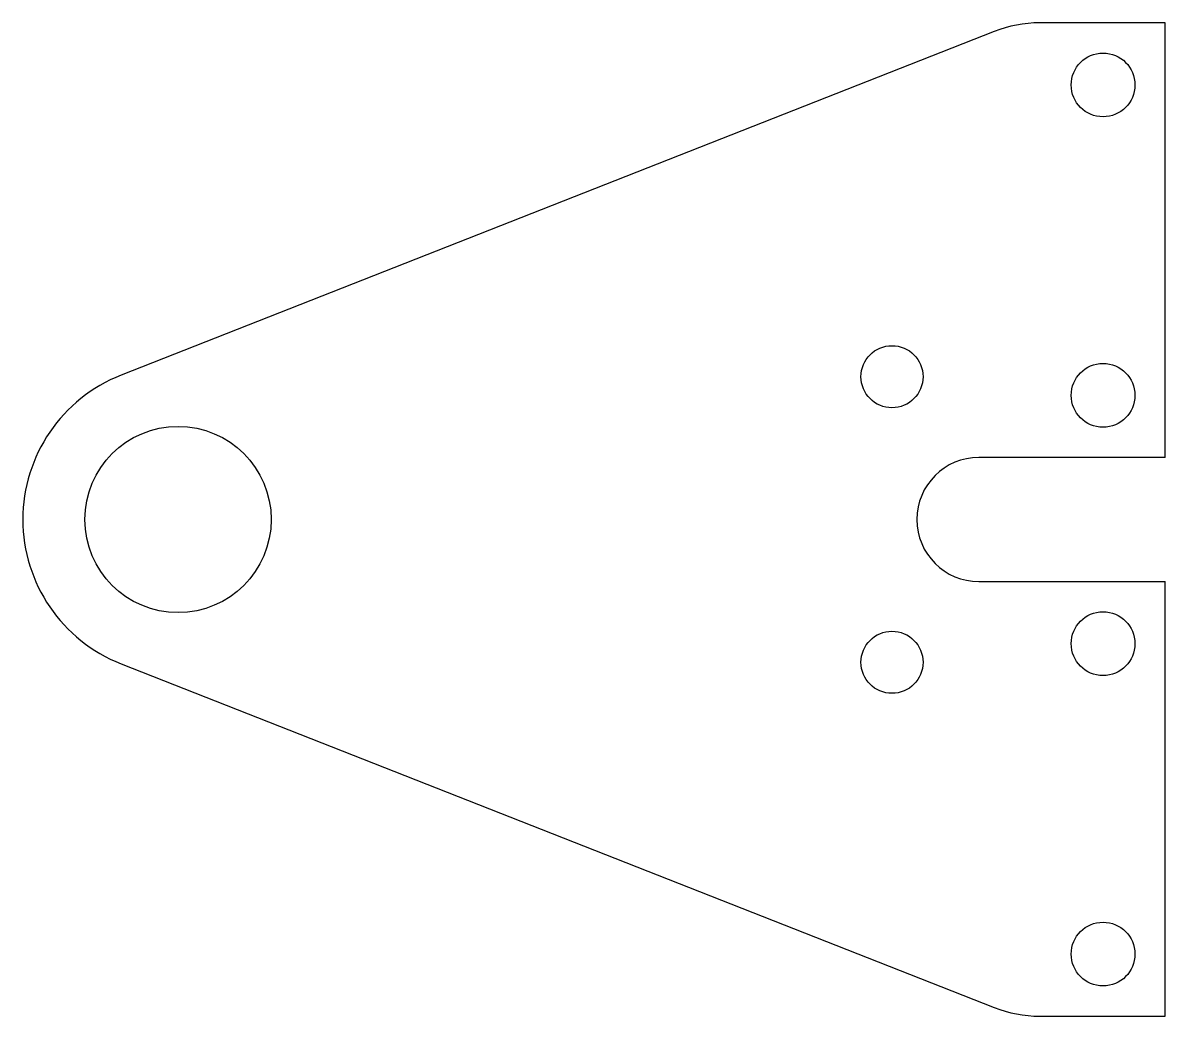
# Model space of a CAD drawing. Header units: inches. Extents: x -0.31 to 1.99, y -1 to 1.
import ezdxf

# ---------------------------------------------------------------- set-up
doc = ezdxf.new("R2010")
doc.units = ezdxf.units.IN
doc.header["$MEASUREMENT"] = 0

msp = doc.modelspace()

# ---------------------------------------------------------------- linework, layer by layer
at = {"linetype": 'Continuous', "lineweight": 25}
for p, q in [((1.9875, 1), (1.7349, 1)), ((1.9875, 0.125), (1.9875, 1)), ((1.6434, 0.9826), (-0.1144, 0.2908)), ((1.9875, 0.125), (1.6125, 0.125)), ((1.6125, -0.125), (1.9875, -0.125)), ((1.9875, -1), (1.9875, -0.125)), ((-0.1144, -0.2908), (1.6434, -0.9826)), ((1.7349, -1), (1.9875, -1))]:
    msp.add_line(p, q, dxfattribs=at)
for centre, radius in [((1.8625, 0.875), 0.0642), ((1.4375, 0.2875), 0.0625), ((1.8625, 0.25), 0.0642), ((0, 0), 0.1875), ((1.8625, -0.25), 0.0642), ((1.4375, -0.2875), 0.0625), ((1.8625, -0.875), 0.0642)]:
    msp.add_circle(centre, radius, dxfattribs=at)
for centre, radius, start, end in [((1.7349, 0.75), 0.25, 90, 111.4836), ((0, 0), 0.3125, 111.4836, 248.5164), ((1.6125, 0), 0.125, 90, 270), ((1.7349, -0.75), 0.25, 248.5164, 270)]:
    msp.add_arc(centre, radius, start, end, dxfattribs=at)

doc.saveas('drawing.dxf')
